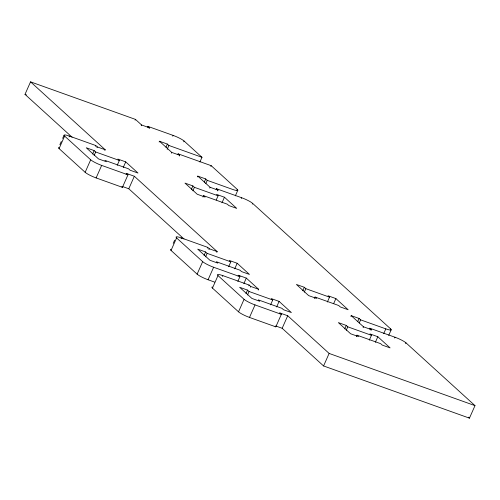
<?xml version="1.0" encoding="UTF-8"?>
<svg xmlns="http://www.w3.org/2000/svg" width="500" height="500" viewBox="0 0 500 500"><rect width="100%" height="100%" fill="white"/><g stroke="black" fill="none" stroke-linecap="round" stroke-linejoin="round"><path stroke-width="0.75" d="M72.1 137.213L25 94.369L30.55 81.85L135.444 119.388L141.581 124.969L149.475 127.794L149.125 128.575M59.887 144.631L61.275 141.506M62.656 138.375L64.044 135.244M126.094 174.213L126.438 173.425L127.975 174.825L122.425 187.338L96.112 177.925A9.244 1.444 23.9 0 1 85.15 172.306L59.075 148.594L64.619 136.075A9.244 1.444 23.9 0 1 69.45 136.106L95.763 145.525L97.294 146.919L105.194 149.744L104.844 150.525M69.1 136.888L69.45 136.106M95.419 146.306L95.763 145.525M92.606 154.062L94.144 150.588L86.25 147.762L98.525 158.925L106.419 161.75L104.881 160.356L128.569 168.831L130.1 170.225L137.994 173.05L125.725 161.887L117.831 159.062L119.362 160.456L117.206 165.325M85.15 172.306L90.694 159.787L64.619 136.075M96.95 147.7L97.294 146.919M94.138 155.463L95.681 151.981L94.144 150.588M96.112 177.925L101.656 165.406L127.975 174.825M135.1 120.169L135.444 119.388M141.231 125.75L141.581 124.969M123.263 167.45L125.725 161.887M147.594 127.181L147.938 126.4L173.131 135.412A9.244 1.444 23.9 0 1 184.094 141.031L201.988 157.306L199.906 162M184 238.994L128.787 188.769L134.331 176.25L126.438 173.425M159.125 142.025L159.475 141.244L167.369 144.069L168.9 145.463L201.988 157.306M165.981 147.2L167.369 144.069M172.781 136.194L173.131 135.412M167.169 149.375L168.9 145.463M171.394 153.188L171.744 152.406L159.475 141.244M177.756 154.619L178.106 153.837L211.188 165.675L237.262 189.394L236.919 190.175M183.744 141.812L184.094 141.031M179.294 156.012L179.638 155.231L178.106 153.837M191.331 189.4L192.869 185.919L184.975 183.094L197.244 194.256L205.138 197.081L203.606 195.688L202.987 197.081M197.469 176.906L197.819 176.125L205.712 178.95L207.244 180.344L232.525 189.387A9.244 1.444 23.9 0 0 237.262 189.394M192.862 190.794L194.406 187.319L192.869 185.919M173.238 243.344L174.625 240.219M214.656 282.119L208.075 279.762A9.244 1.444 23.9 0 1 197.113 274.15L171.038 250.431L176.588 237.913A9.244 1.444 23.9 0 1 181.412 237.95L207.731 247.369L209.262 248.762L217.156 251.588L216.812 252.369M210.844 166.456L211.188 165.675M204.325 182.075L205.712 178.95M181.069 238.731L181.412 237.95M205.856 183.469L207.244 180.344M209.744 188.062L210.087 187.281L197.819 176.125M216.1 189.494L216.45 188.713L241.637 197.725A9.244 1.444 23.9 0 1 252.6 203.344L390.644 328.9L390.294 329.681M217.638 190.888L217.981 190.106L216.45 188.713M216.238 199.963L218.088 195.794L216.556 194.4L224.45 197.225L236.719 208.381L228.825 205.556L227.288 204.163L203.606 195.688M221.981 202.787L224.45 197.225M204.062 255.444L205.6 251.962L197.706 249.137L209.975 260.3L217.869 263.125L216.337 261.731L240.019 270.206L241.556 271.6L249.45 274.425L237.181 263.263L229.288 260.438L230.819 261.837L228.663 266.706M207.381 248.15L207.731 247.369M197.113 274.15L202.662 261.631L176.588 237.913M205.594 256.837L207.138 253.363L205.6 251.962M208.919 249.544L209.262 248.762M235.344 195.85L237.838 190.212M241.294 198.512L241.637 197.725M208.075 279.762L213.625 267.25L239.938 276.663L237.856 281.356M279.469 313.719L279.819 312.938L281.35 314.331L275.806 326.85L249.488 317.431A9.244 1.444 23.9 0 1 238.525 311.819L212.45 288.1L218 275.581A9.244 1.444 23.9 0 1 222.825 275.619L249.144 285.038L250.675 286.431L258.569 289.256L258.225 290.038M252.256 204.125L252.6 203.344M222.481 276.4L222.825 275.619M234.713 268.831L237.181 263.263M238.056 276.05L238.406 275.269L246.3 278.094L258.569 289.256M243.875 283.569L246.3 278.094M248.794 285.819L249.144 285.038M245.981 293.575L247.525 290.1L239.631 287.275L251.9 298.431L259.794 301.256L258.263 299.862L281.944 308.337L283.481 309.731L291.375 312.556L279.106 301.4L271.206 298.575L272.744 299.969L270.587 304.837M238.525 311.819L244.075 299.3L218 275.581M250.331 287.213L250.675 286.431M247.519 294.969L249.056 291.494L247.525 290.1M249.488 317.431L255.037 304.913L281.35 314.331M276.637 306.962L279.106 301.4M369.481 329.006L369.825 328.225L395.019 337.238A9.244 1.444 23.9 0 1 405.981 342.85L475 405.631L469.45 418.15L323.575 365.95L282.162 328.281L287.712 315.763L279.819 312.938M302.769 290.763L304.306 287.281L296.413 284.456L308.681 295.619L316.575 298.444L315.044 297.05L314.425 298.438M304.3 292.156L305.844 288.675L304.306 287.281M327.369 302.019L329.525 297.15L327.994 295.756L335.887 298.581L348.156 309.744L340.262 306.919L338.725 305.525L315.044 297.05M333.731 303.45L335.887 298.581M323.575 365.95L329.125 353.431L287.712 315.763M344.706 328.906L346.25 325.431L338.356 322.606L350.625 333.769L358.519 336.594L356.987 335.194L356.369 336.587M350.85 316.413L351.194 315.631L359.094 318.456L360.625 319.85L385.812 328.869A9.244 1.444 23.9 0 0 390.644 328.9M346.244 330.306L347.781 326.825L346.25 325.431M357.706 321.587L359.094 318.456M359.237 322.981L360.625 319.85M363.119 327.575L363.469 326.794L351.194 315.631M371.012 330.4L371.362 329.619L369.825 328.225M369.306 340.169L371.469 335.3L369.931 333.906L377.825 336.731L390.1 347.894L382.2 345.069L380.669 343.675L356.987 335.194M375.363 342.294L377.825 336.731M383.738 333.562L385.812 328.869M388.719 335.387L391.213 329.756M394.669 338.019L395.019 337.238M405.631 343.631L405.981 342.85M25 94.369L26.456 94.887M171.744 152.406L179.638 155.231M210.087 187.281L217.981 190.106M95.681 151.981L119.362 160.456M194.406 187.319L218.088 195.794M122.369 186.475L128.787 188.769M207.138 253.363L230.819 261.837M305.844 288.675L329.525 297.15M363.469 326.794L371.362 329.619M249.056 291.494L272.744 299.969M347.781 326.825L371.469 335.3M275.75 325.981L282.162 328.281M329.125 353.431L475 405.631M468.375 417.169L469.45 418.15M147.938 126.4L149.475 127.794M30.55 81.85L105.194 149.744M134.331 176.25L217.156 251.588M238.406 275.269L239.938 276.663M121.756 186.731L122.425 187.338M275.131 326.238L275.806 326.85M101.656 165.406A9.244 1.444 23.9 0 1 90.694 159.787M59.075 148.594A9.244 1.444 23.9 0 1 58.906 147.463M171.038 250.431A9.244 1.444 23.9 0 1 170.875 249.306M213.625 267.25A9.244 1.444 23.9 0 1 202.662 261.631M255.037 304.913A9.244 1.444 23.9 0 1 244.075 299.3M212.45 288.1A9.244 1.444 23.9 0 1 212.288 286.975"/></g></svg>
